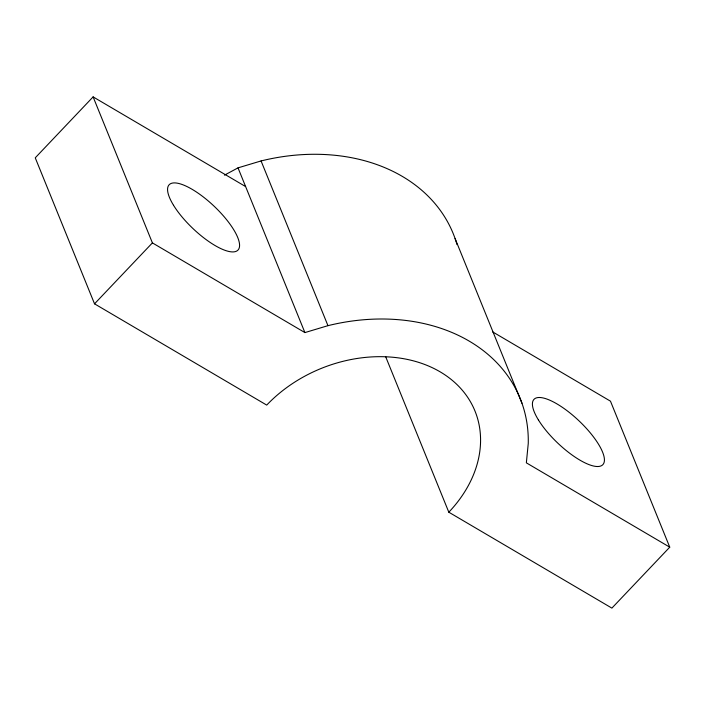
<?xml version="1.0" encoding="UTF-8"?>
<svg xmlns="http://www.w3.org/2000/svg" width="705" height="705" viewBox="0 0 705 705"><rect width="100%" height="100%" fill="white"/><g stroke="black" fill="none" stroke-linecap="round" stroke-linejoin="round"><path stroke-width="1.06" d="M245.613 186.578L93.113 96.885L35.25 157.823L94.532 303.829L266.719 405.093A126.512 97.334 -22.1 0 1 440.176 371.861A126.512 97.334 -22.1 0 1 448.812 512.2L611.887 608.115L669.75 547.177L610.468 401.171L492.539 331.817M94.532 303.829L152.403 242.89L93.113 96.885M224.454 175.157L238.017 167.86L261.07 160.943A184.71 142.11 -22.1 0 1 457.016 244.609M152.403 242.89L304.904 332.584L327.957 325.666A184.71 142.11 -22.1 0 1 528.257 443.48L526.353 462.841L669.75 547.177M455.077 238.528L521.964 403.242M385.635 356.624L448.812 512.2M261.07 160.943L327.957 325.666M238.017 167.86L304.904 332.584M173.536 205.287A47.438 15.378 43.5 0 0 235.761 251.465A47.438 15.378 43.5 0 0 201.383 195.488A47.438 15.378 43.5 0 0 173.536 205.287M538.382 419.88A47.438 15.378 43.5 0 0 600.616 466.058A47.438 15.378 43.5 0 0 566.23 410.081A47.438 15.378 43.5 0 0 538.382 419.88"/></g></svg>
